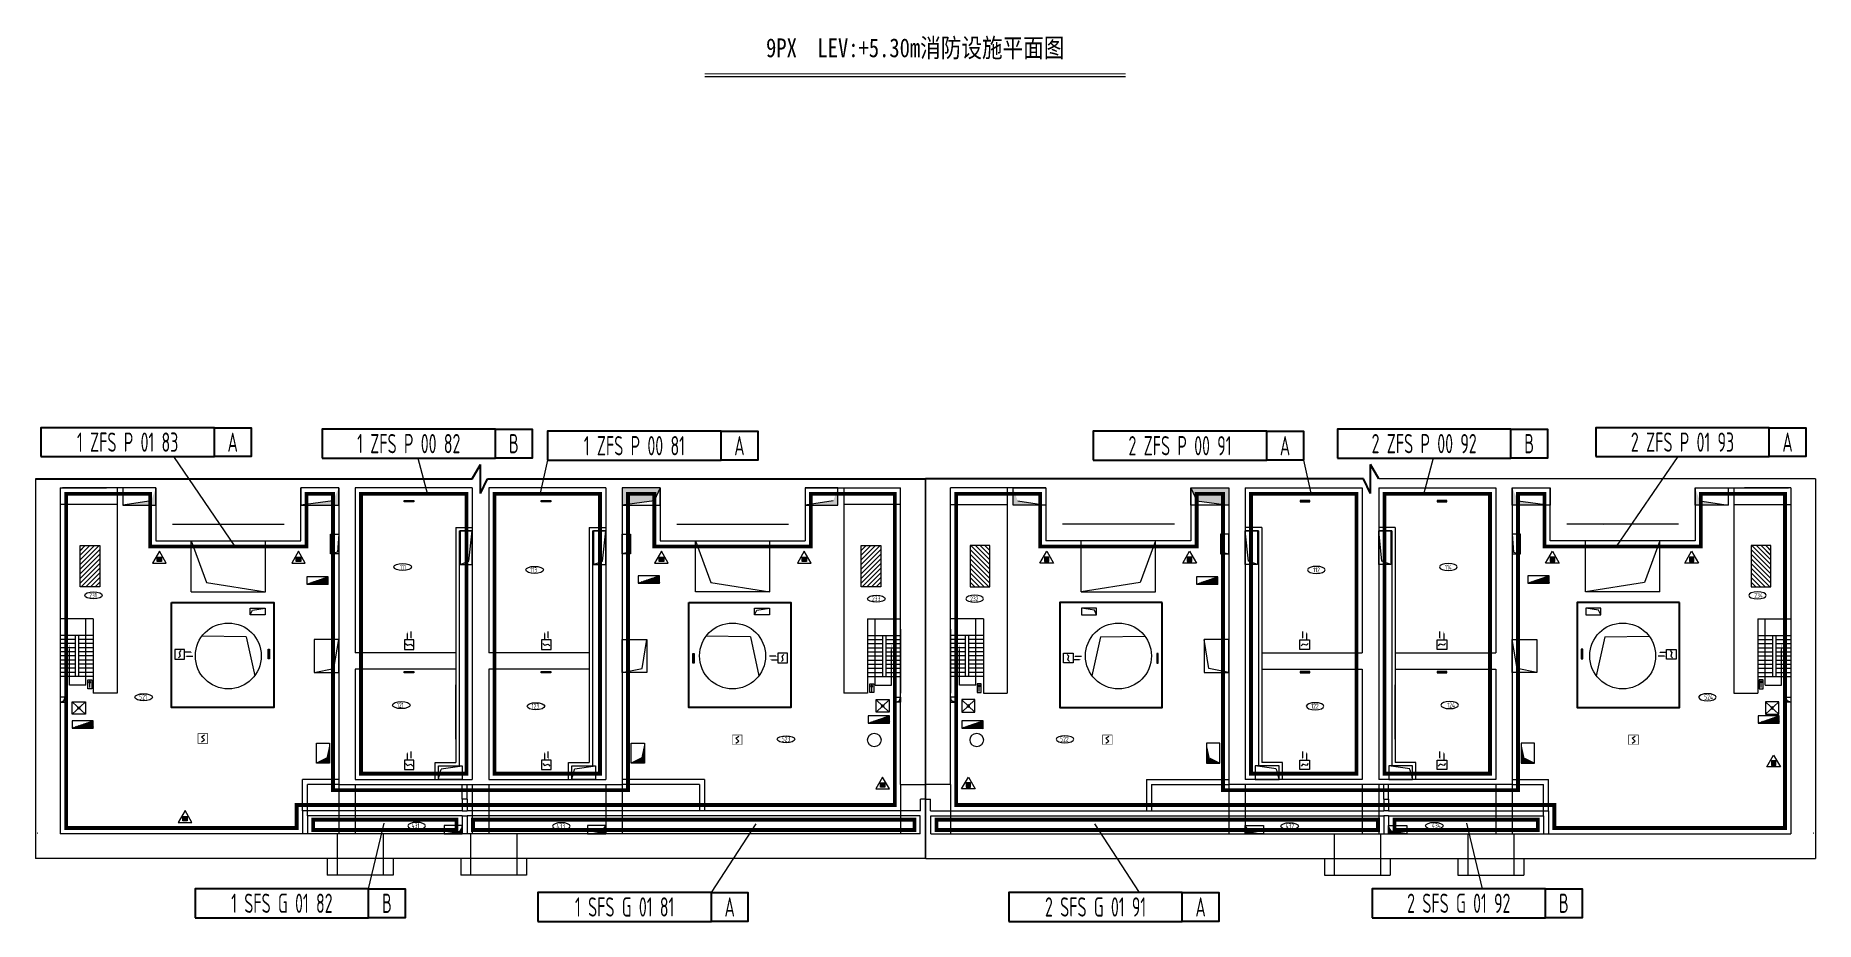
# Model space of a CAD drawing. Header units: millimetres. Extents: x 695 to 53488, y 2572 to 28862.
import ezdxf
from ezdxf.enums import TextEntityAlignment as Align

# ---------------------------------------------------------------- set-up
doc = ezdxf.new("R2010")
doc.units = ezdxf.units.MM
doc.linetypes.add('ACAD_ISO02W100', pattern=[15, 12, -3])
for name, color, linetype in [('BAS干线', 60, 'Continuous'), ('fas设备名称', 2, 'Continuous'), ('LYQ2', 2, 'Continuous'), ('qx-txt', 7, 'Continuous'), ('Zone', 4, 'Continuous'), ('消防设备', 7, 'Continuous')]:
    doc.layers.add(name, color=color, linetype=linetype)
for name, color, linetype, lineweight in [('D0墙体', 7, 'Continuous', 0), ('D0标注及说明', 7, 'Continuous', 0), ('D1墙体', 7, 'Continuous', 0), ('D2墙体', 7, 'Continuous', 0)]:
    doc.layers.add(name, color=color, linetype=linetype, lineweight=lineweight)
doc.styles.add('-宋体', font='', dxfattribs={"width": 0.8})
doc.styles.add('syfs', font='gbxwxt.shx', dxfattribs={"width": 0.8, "bigfont": 'gbhzfs.shx'})
doc.styles.add('文字及标注', font='tssdeng.shx', dxfattribs={"width": 0.7, "bigfont": 'hztxt.shx'})
doc.styles.get('-宋体').set_extended_font_data('SimSun')

# ---------------------------------------------------------------- blocks, each defined once
blk = doc.blocks.new('Repère Zone')
at = {"color": 0}
for points in [[(0, 0), (45, 0), (45, 7.5), (0, 7.5)], [(45, 7.5), (54.5, 7.5), (54.5, 0), (45, 0)]]:
    blk.add_lwpolyline(points, close=True, dxfattribs=at)
at = {"color": 0, "style": 'syfs', "width": 0.7}
for tag, p in [('X_XXX_X_XX_XX', (22.5, 3.75)), ('X', (49.75, 3.75))]:
    blk.add_attdef(tag, text='', height=5, dxfattribs=at).set_placement(p, align=Align.MIDDLE_CENTER)
blk = doc.blocks.new('红外光束感烟探头（发）')
at = {"color": 1, "lineweight": 0}
for p, q in [((1580, 667), (959, 667)), ((1160, 290), (1781, 290))]:
    blk.add_line(p, q, dxfattribs=at)
at = {"color": 1, "linetype": 'Continuous', "lineweight": 0}
blk.add_lwpolyline([(0, 0), (950, 0), (950, 950), (0, 950)], close=True, dxfattribs=at)
at = {"color": 7, "lineweight": 0}
blk.add_lwpolyline([(594, 831), (416, 653), (534, 297), (356, 119)], dxfattribs=at)
at = {"color": 1, "lineweight": 0}
for points in [[(974, 290, 0, 107, 0), (1303, 290, 107, 107, 0)], [(1767, 667, 0, 107, 0), (1438, 667, 107, 107, 0)]]:
    blk.add_lwpolyline(points, format="xyseb", dxfattribs=at)
blk = doc.blocks.new('A$C2C8D0172')
at = {"lineweight": 0}
blk.add_hatch(color=1, dxfattribs=at).paths.add_polyline_path([(0, 479), (77, 479), (77, 0), (0, 0)])
at = {"color": 1, "lineweight": 0}
blk.add_lwpolyline([(0, 479), (77, 479), (77, 0), (0, 0)], close=True, dxfattribs=at)
blk = doc.blocks.new('光电感烟')
at = {"color": 7, "lineweight": 0}
for p, q in [((162, 312), (312, 412)), ((312, 162), (162, 312)), ((162, 62), (312, 162))]:
    blk.add_line(p, q, dxfattribs=at)
at = {"color": 1, "lineweight": 0, "const_width": 30}
blk.add_lwpolyline([(0, 0), (475, 0), (475, 475), (0, 475)], close=True, dxfattribs=at)
blk = doc.blocks.new('$ATTACHMENT$00000214')
at = {"lineweight": 0}
blk.add_hatch(color=1, dxfattribs=at).paths.add_polyline_path([(-65, 2), (65, 2), (65, -128), (-65, -128)])
at = {"color": 1, "lineweight": 0}
for points in [[(0, 172), (-198, -172), (198, -172)], [(-65, 2), (65, 2), (65, -128), (-65, -128)]]:
    blk.add_lwpolyline(points, close=True, dxfattribs=at)
blk = doc.blocks.new('*X5')
for p, q in [((98669, -49983), (98806, -49846)), ((98704, -49983), (98860, -49827)), ((98740, -49983), (98914, -49809)), ((98775, -49983), (98968, -49790)), ((98810, -49983), (99022, -49772)), ((98846, -49983), (99075, -49753)), ((98881, -49983), (99105, -49759)), ((98916, -49983), (99105, -49794)), ((98952, -49983), (99105, -49830)), ((98421, -49983), (98430, -49975)), ((98457, -49983), (98484, -49956)), ((98492, -49983), (98537, -49938)), ((98527, -49983), (98591, -49919)), ((98563, -49983), (98645, -49901)), ((98598, -49983), (98699, -49882)), ((98634, -49983), (98753, -49864)), ((98987, -49983), (99105, -49865)), ((99022, -49983), (99105, -49900)), ((99058, -49983), (99105, -49936)), ((99093, -49983), (99105, -49971))]:
    blk.add_line(p, q)
blk = doc.blocks.new('A$C482318BE')
at = {"color": 1, "lineweight": 0}
blk.add_line((0, 0), (525, 180), dxfattribs=at)
blk.add_lwpolyline([(0, 0), (525, 0), (525, 180), (0, 180)], close=True, dxfattribs=at)
at = {"color": 1, "lineweight": 0, "xscale": 0.75, "yscale": 0.75, "zscale": 0.75}
blk.add_blockref('*X5', (-73804, 37487), dxfattribs=at)
blk = doc.blocks.new('A$C39B32D12')
at = {"layer": 'qx-txt', "lineweight": 0}
h = blk.add_hatch(color=3, dxfattribs=at)
edge = h.paths.add_edge_path()
edge.add_arc((325, 306), 57.3, 0, 360)
at = {"layer": 'qx-txt', "color": 3, "lineweight": 0}
for p, q in [((644, 609), (0, 0)), ((11, 600), (648, 1))]:
    blk.add_line(p, q, dxfattribs=at)
blk.add_lwpolyline([(0, 615), (649, 615), (649, 0), (0, 0)], close=True, dxfattribs=at)
blk.add_circle((325, 306), 57.3, dxfattribs=at)
blk = doc.blocks.new('A$C6C9F09AC')
at = {"lineweight": 0}
h = blk.add_hatch(dxfattribs=at)
h.set_pattern_fill('_USER', color=3, scale=0.7, angle=180, style=0, pattern_type=0)
h.set_pattern_definition([(180, (764544.59285, -47447.6282), (-9e-17, -0.7), [])])
h.paths.add_polyline_path([(131, 269), (339, 149), (339, 389)])
at = {"color": 3, "lineweight": 0}
blk.add_line((959, 271), (270, 271), dxfattribs=at)
for points in [[(1110, 0), (0, 0), (0, 540), (1110, 540)], [(131, 269), (339, 149), (339, 389)]]:
    blk.add_lwpolyline(points, close=True, dxfattribs=at)

msp = doc.modelspace()

# ---------------------------------------------------------------- hatches: boundary and pattern name
at = {"layer": 'D0墙体'}
for points in [[(9418, 7272), (9418, 7859), (9322, 7415), (9027, 7272)], [(18755, 7272), (18755, 7859), (18659, 7415), (18364, 7272)], [(35429, 7272), (35429, 7859), (35525, 7415), (35820, 7272)], [(44765, 7272), (44765, 7859), (44862, 7415), (45156, 7272)]]:
    msp.add_hatch(color=0, dxfattribs=at).paths.add_polyline_path(points)
at = {"layer": 'D1墙体'}
h = msp.add_hatch(dxfattribs=at)
h.set_pattern_fill('JIS_LC_20', color=0, scale=4.888244, angle=180, style=0)
h.set_pattern_definition([(225, (-232507.29, 28059.52), (69.130208, -69.130208), []), (225, (-232509.24, 28059.52), (69.130208, -69.130208), [])])
h.paths.add_polyline_path([(2602, 13725), (2015, 13725), (2015, 12503), (2602, 12503)])
h = msp.add_hatch(dxfattribs=at)
h.set_pattern_fill('JIS_LC_20', color=0, scale=4.888244, angle=180, style=0)
h.set_pattern_definition([(225, (-209341.9, 28059.52), (69.130208, -69.130208), []), (225, (-209343.85, 28059.52), (69.130208, -69.130208), [])])
h.paths.add_polyline_path([(25767, 13725), (25181, 13725), (25181, 12503), (25767, 12503)])
h = msp.add_hatch(dxfattribs=at)
h.set_pattern_fill('JIS_LC_20', color=0, scale=4.888244, angle=180, style=0)
h.set_pattern_definition([(315, (263525.6, 28059.52), (-69.130208, -69.130208), []), (315, (263527.55, 28059.52), (-69.130208, -69.130208), [])])
h.paths.add_polyline_path([(28417, 13725), (29003, 13725), (29003, 12503), (28417, 12503)])
h = msp.add_hatch(dxfattribs=at)
h.set_pattern_fill('JIS_LC_20', color=0, scale=4.888244, angle=180, style=0)
h.set_pattern_definition([(315, (286690.98, 28059.52), (-69.130208, -69.130208), []), (315, (286692.94, 28059.52), (-69.130208, -69.130208), [])])
h.paths.add_polyline_path([(51582, 13725), (52169, 13725), (52169, 12503), (51582, 12503)])
at = {"layer": 'D2墙体'}
for points in [[(3286, 14922), (4264, 14922), (4264, 15436), (4124, 15053)], [(8561, 14922), (9687, 14922), (9687, 15436), (9513, 15051)], [(19047, 15051), (19222, 15436), (18095, 15436), (18095, 14922)], [(23519, 14922), (24496, 14922), (24496, 15436), (24357, 15053)], [(30665, 14922), (29688, 14922), (29688, 15436), (29827, 15053)], [(35136, 15051), (34962, 15436), (36089, 15436), (36089, 14922)], [(45623, 14922), (44496, 14922), (44496, 15436), (44671, 15051)], [(50898, 14922), (49920, 14922), (49920, 15436), (50060, 15053)], [(13257, 5247), (12816, 5170), (13353, 5170), (13353, 5415)], [(17510, 5247), (17069, 5170), (17606, 5170), (17606, 5415)], [(36674, 5247), (37115, 5170), (36577, 5170), (36577, 5415)], [(40926, 5247), (41368, 5170), (40830, 5170), (40830, 5415)]]:
    msp.add_hatch(color=0, dxfattribs=at).paths.add_polyline_path(points)

# ---------------------------------------------------------------- linework, layer by layer
at = {"color": 1, "lineweight": 0, "ltscale": 2}
for p, q in [((4781, 16367), (6604, 13700)), ((49403, 16367), (47580, 13700)), ((15884, 16261), (15666, 15285)), ((38300, 16261), (38517, 15285)), ((20740, 3429), (22072, 5472)), ((33444, 3429), (32112, 5472))]:
    msp.add_line(p, q, dxfattribs=at)
at = {"color": 3, "lineweight": 0, "ltscale": 2}
for p, q in [((12033, 16323), (12325, 15239)), ((42151, 16323), (41859, 15239)), ((10574, 3539), (11036, 5483)), ((43610, 3539), (43148, 5483))]:
    msp.add_line(p, q, dxfattribs=at)
at = {"ltscale": 2}
for p, q in [((13646, 15705), (13891, 16137)), ((13891, 15272), (13891, 16137)), ((40293, 15272), (40293, 16137)), ((40537, 15705), (40293, 16137)), ((695, 15705), (13646, 15705)), ((13891, 15272), (14100, 15705)), ((14100, 15705), (27097, 15705)), ((40084, 15705), (27087, 15705)), ((40293, 15272), (40084, 15705))]:
    msp.add_line(p, q, dxfattribs=at)
at = {"lineweight": 0, "ltscale": 2}
msp.add_line((53488, 15705), (40537, 15705), dxfattribs=at)
at = {"color": 1, "const_width": 114}
for points in [[(4092, 15264), (1600, 15264), (1600, 5342), (8440, 5342), (8440, 6026), (26182, 6026), (26182, 15264), (23690, 15264), (23690, 13700), (19050, 13700), (19050, 15264), (18267, 15264), (18267, 6465), (9515, 6466), (9515, 15264), (8732, 15264), (8732, 13700), (4092, 13700)], [(14307, 15264), (17435, 15264), (17435, 6955), (14307, 6955)], [(50091, 15264), (52584, 15264), (52584, 5342), (45743, 5342), (45743, 6026), (28001, 6026), (28001, 15264), (30494, 15264), (30494, 13700), (35133, 13700), (35133, 15264), (35917, 15264), (35917, 6465), (44669, 6466), (44669, 15264), (45452, 15264), (45452, 13700), (50091, 13700)], [(39877, 15264), (36749, 15264), (36749, 6955), (39877, 6955)], [(13672, 5594), (26765, 5594), (26765, 5285), (13672, 5285)], [(40512, 5594), (27419, 5594), (27419, 5285), (40512, 5285)]]:
    msp.add_lwpolyline(points, close=True, dxfattribs=at)
at = {"color": 3, "const_width": 114}
for points in [[(13475, 15264), (10348, 15264), (10348, 6955), (13475, 6955)], [(40708, 15264), (43836, 15264), (43836, 6955), (40708, 6955)], [(13182, 5594), (8930, 5594), (8930, 5285), (13182, 5285)], [(41002, 5594), (45254, 5594), (45254, 5285), (41002, 5285)]]:
    msp.add_lwpolyline(points, close=True, dxfattribs=at)
at = {"color": 7, "lineweight": 25}
for points in [[(4728, 12040), (7760, 12040), (7760, 8925), (4728, 8925)], [(20070, 12040), (23102, 12040), (23102, 8925), (20070, 8925)], [(34114, 12040), (31081, 12040), (31081, 8925), (34114, 8925)], [(49456, 12040), (46424, 12040), (46424, 8925), (49456, 8925)]]:
    msp.add_lwpolyline(points, close=True, dxfattribs=at)
at = {"layer": 'BAS干线', "color": 7, "lineweight": 0, "ltscale": 3}
msp.add_line((20543, 27648), (33023, 27648), dxfattribs=at)
at = {"layer": 'BAS干线', "color": 7, "lineweight": 0, "ltscale": 3, "const_width": 30}
msp.add_lwpolyline([(20546, 27730), (33027, 27730)], dxfattribs=at)
at = {"layer": 'D0墙体', "color": 0}
for p, q in [((695, 15705), (695, 4437)), ((1429, 15436), (2797, 15436)), ((1429, 15436), (1429, 5170)), ((4264, 15436), (1490, 15436)), ((3115, 15436), (3115, 9350)), ((4264, 15436), (4264, 13871)), ((9687, 15436), (8561, 15436)), ((8561, 13871), (8561, 15436)), ((9687, 15436), (9687, 6637)), ((13647, 15436), (10176, 15436)), ((10176, 15436), (10176, 10547)), ((13647, 15436), (13647, 6784)), ((17606, 15436), (14136, 15436)), ((14136, 15436), (14136, 10547)), ((17606, 15436), (17606, 6784)), ((18095, 15436), (18095, 6637)), ((19222, 15436), (19222, 13871)), ((23519, 15436), (23519, 13871)), ((23519, 15436), (26354, 15436)), ((24667, 15436), (24667, 9350)), ((26354, 6637), (26354, 15436)), ((27087, 4437), (27087, 15705)), ((27087, 4437), (27087, 15705)), ((27097, 4437), (27097, 15705)), ((27097, 4437), (27097, 15705)), ((27830, 6637), (27830, 15436)), ((30665, 15436), (27830, 15436)), ((29516, 15436), (29516, 9350)), ((30665, 15436), (30665, 13871)), ((34962, 15436), (34962, 13871)), ((36089, 15436), (36089, 6637)), ((36577, 15436), (40048, 15436)), ((36577, 15436), (36577, 6784)), ((40048, 15436), (40048, 10547)), ((40537, 15436), (44008, 15436)), ((40537, 15436), (40537, 6784)), ((44008, 15436), (44008, 10547)), ((44496, 15436), (44497, 6637)), ((44496, 15436), (45623, 15436)), ((45623, 13871), (45623, 15436)), ((49920, 15436), (49920, 13871)), ((49920, 15436), (52694, 15436)), ((51069, 15436), (51069, 9350)), ((52755, 15436), (51386, 15436)), ((52755, 15436), (52755, 5170)), ((53488, 15705), (53488, 4437)), ((3115, 14947), (1429, 14947)), ((26354, 14947), (24667, 14947)), ((27830, 14947), (29516, 14947)), ((51069, 14947), (52755, 14947)), ((4753, 14360), (8072, 14360)), ((6983, 14360), (6986, 14350)), ((6996, 14360), (6986, 14350)), ((13158, 14263), (13647, 14263)), ((13158, 14263), (13158, 7292)), ((17117, 14263), (17606, 14263)), ((17117, 14263), (17117, 7292)), ((19711, 14360), (23030, 14360)), ((34473, 14360), (31154, 14360)), ((37066, 14263), (36577, 14263)), ((37066, 14263), (37066, 7292)), ((41026, 14263), (40537, 14263)), ((41026, 14263), (41026, 7292)), ((49431, 14360), (46112, 14360)), ((47188, 14360), (47198, 14350)), ((47201, 14360), (47198, 14350)), ((4264, 13871), (8561, 13871)), ((5312, 12356), (5312, 13871)), ((5312, 13871), (5763, 12630)), ((7512, 12356), (7512, 13871)), ((13256, 14165), (13256, 7194)), ((13256, 14165), (13647, 14165)), ((13551, 13266), (13647, 14165)), ((17215, 14165), (17215, 7194)), ((17215, 14165), (17606, 14165)), ((17511, 13266), (17606, 14165)), ((19222, 13871), (23519, 13871)), ((20270, 13871), (20721, 12630)), ((20270, 12356), (20270, 13871)), ((22470, 12356), (22470, 13871)), ((34962, 13871), (30665, 13871)), ((31714, 12356), (31714, 13871)), ((33913, 13871), (33462, 12630)), ((33913, 12356), (33913, 13871)), ((36969, 14165), (36577, 14165)), ((36673, 13266), (36577, 14165)), ((36969, 14165), (36969, 7194)), ((40928, 14165), (40537, 14165)), ((40632, 13266), (40537, 14165)), ((40928, 14165), (40928, 7194)), ((49920, 13871), (45623, 13871)), ((46672, 12356), (46672, 13871)), ((48871, 13871), (48420, 12630)), ((48871, 12356), (48871, 13871)), ((13285, 13168), (13551, 13266)), ((17244, 13168), (17511, 13266)), ((36939, 13168), (36673, 13266)), ((40899, 13168), (40632, 13266)), ((5312, 12356), (7512, 12356)), ((5763, 12630), (7512, 12356)), ((13158, 12625), (13158, 11012)), ((17117, 12625), (17117, 11012)), ((22470, 12356), (20270, 12356)), ((20721, 12630), (22470, 12356)), ((33462, 12630), (31714, 12356)), ((31714, 12356), (33913, 12356)), ((37066, 12625), (37066, 11012)), ((41026, 12625), (41026, 11012)), ((48420, 12630), (46672, 12356)), ((48871, 12356), (46672, 12356)), ((7062, 11672), (7126, 11807)), ((7126, 11807), (7502, 11867)), ((22020, 11672), (22084, 11807)), ((22084, 11807), (22460, 11867)), ((32100, 11807), (31723, 11867)), ((32163, 11672), (32100, 11807)), ((47058, 11807), (46681, 11867)), ((47121, 11672), (47058, 11807)), ((1429, 11242), (1429, 9350)), ((2186, 9585), (2186, 11532)), ((2406, 11550), (2406, 9350)), ((25376, 11550), (25376, 9350)), ((25596, 9585), (25596, 11532)), ((26354, 11242), (26354, 9350)), ((27830, 11242), (27830, 9350)), ((28588, 9585), (28588, 11532)), ((28808, 11550), (28808, 9350)), ((51777, 11550), (51777, 9350)), ((51997, 9585), (51997, 11532)), ((52755, 11242), (52755, 9350)), ((1869, 10939), (1429, 10939)), ((1869, 10816), (1429, 10816)), ((1869, 10694), (1429, 10694)), ((1869, 10572), (1429, 10572)), ((1700, 9585), (1700, 10639)), ((1869, 11061), (1869, 9839)), ((1966, 11061), (1966, 9839)), ((2406, 10939), (1966, 10939)), ((2406, 10816), (1966, 10816)), ((2406, 10694), (1966, 10694)), ((2406, 10572), (1966, 10572)), ((25376, 10939), (25816, 10939)), ((25376, 10816), (25816, 10816)), ((25376, 10694), (25816, 10694)), ((25376, 10572), (25816, 10572)), ((25816, 11061), (25816, 9839)), ((25914, 11061), (25914, 9839)), ((25914, 10939), (26354, 10939)), ((25914, 10816), (26354, 10816)), ((25914, 10694), (26354, 10694)), ((25914, 10572), (26354, 10572)), ((26082, 9585), (26082, 10639)), ((28270, 10939), (27830, 10939)), ((28270, 10816), (27830, 10816)), ((28270, 10694), (27830, 10694)), ((28270, 10572), (27830, 10572)), ((28102, 9585), (28102, 10639)), ((28270, 11061), (28270, 9839)), ((28368, 11061), (28368, 9839)), ((28808, 10939), (28368, 10939)), ((28808, 10816), (28368, 10816)), ((28808, 10694), (28368, 10694)), ((28808, 10572), (28368, 10572)), ((51777, 10939), (52217, 10939)), ((51777, 10816), (52217, 10816)), ((51777, 10694), (52217, 10694)), ((51777, 10572), (52217, 10572)), ((52217, 11061), (52217, 9839)), ((52315, 11061), (52315, 9839)), ((52315, 10939), (52755, 10939)), ((52315, 10816), (52755, 10816)), ((52315, 10694), (52755, 10694)), ((52315, 10572), (52755, 10572)), ((52483, 9585), (52483, 10639)), ((1869, 10450), (1429, 10450)), ((1869, 10328), (1429, 10328)), ((1869, 10205), (1429, 10205)), ((1869, 10083), (1429, 10083)), ((2406, 10450), (1966, 10450)), ((2406, 10328), (1966, 10328)), ((2406, 10205), (1966, 10205)), ((2406, 10083), (1966, 10083)), ((13158, 10547), (10176, 10547)), ((10176, 10059), (10176, 6784)), ((13158, 10059), (10176, 10059)), ((17117, 10547), (14136, 10547)), ((14136, 10059), (14136, 6784)), ((17117, 10059), (14136, 10059)), ((25376, 10450), (25816, 10450)), ((25376, 10328), (25816, 10328)), ((25376, 10205), (25816, 10205)), ((25376, 10083), (25816, 10083)), ((25914, 10450), (26354, 10450)), ((25914, 10328), (26354, 10328)), ((25914, 10205), (26354, 10205)), ((25914, 10083), (26354, 10083)), ((28270, 10450), (27830, 10450)), ((28270, 10328), (27830, 10328)), ((28270, 10205), (27830, 10205)), ((28270, 10083), (27830, 10083)), ((28808, 10450), (28368, 10450)), ((28808, 10328), (28368, 10328)), ((28808, 10205), (28368, 10205)), ((28808, 10083), (28368, 10083)), ((37066, 10547), (40048, 10547)), ((37066, 10059), (40048, 10059)), ((40048, 10059), (40048, 6784)), ((41026, 10547), (44008, 10547)), ((41026, 10059), (44008, 10059)), ((44008, 10059), (44008, 6784)), ((51777, 10450), (52217, 10450)), ((51777, 10328), (52217, 10328)), ((51777, 10205), (52217, 10205)), ((51777, 10083), (52217, 10083)), ((52315, 10450), (52755, 10450)), ((52315, 10328), (52755, 10328)), ((52315, 10205), (52755, 10205)), ((52315, 10083), (52755, 10083)), ((1869, 9961), (1429, 9961)), ((2406, 9839), (1429, 9839)), ((2186, 9585), (1700, 9585)), ((2406, 9961), (1966, 9961)), ((13158, 7981), (13158, 9594)), ((25376, 9961), (25816, 9961)), ((25376, 9839), (26354, 9839)), ((25596, 9585), (26082, 9585)), ((25914, 9961), (26354, 9961)), ((28270, 9961), (27830, 9961)), ((28808, 9839), (27830, 9839)), ((28588, 9585), (28102, 9585)), ((28808, 9961), (28368, 9961)), ((41026, 7981), (41026, 9594)), ((51777, 9961), (52217, 9961)), ((51777, 9839), (52755, 9839)), ((51997, 9585), (52483, 9585)), ((52315, 9961), (52755, 9961)), ((3115, 9350), (2406, 9350)), ((51069, 9350), (51777, 9350)), ((9322, 7415), (9027, 7272)), ((18659, 7415), (18364, 7272)), ((35525, 7415), (35820, 7272)), ((44862, 7415), (45156, 7272)), ((12547, 6784), (12547, 7292)), ((12547, 7292), (13158, 7292)), ((12727, 7100), (13349, 7194)), ((16507, 6784), (16507, 7292)), ((16507, 7292), (17117, 7292)), ((16686, 7100), (17308, 7194)), ((37497, 7100), (36875, 7194)), ((37677, 7292), (37066, 7292)), ((37677, 6784), (37677, 7292)), ((41457, 7100), (40835, 7194)), ((41636, 7292), (41026, 7292)), ((41636, 6784), (41636, 7292)), ((9687, 6637), (18095, 6637)), ((10176, 6784), (13647, 6784)), ((14136, 6784), (17606, 6784)), ((26354, 6637), (27087, 6637)), ((27830, 6637), (27097, 6637)), ((44496, 6637), (36089, 6637)), ((40048, 6784), (36577, 6784)), ((44008, 6784), (40537, 6784)), ((8612, 5855), (8612, 5170)), ((13353, 5855), (8612, 5855)), ((13353, 6197), (13353, 5855)), ((13500, 6197), (13353, 6197)), ((13353, 5855), (13500, 5855)), ((13500, 6197), (13500, 5855)), ((26940, 5855), (13500, 5855)), ((26940, 5855), (26940, 6197)), ((27087, 6197), (26940, 6197)), ((27087, 4437), (27087, 6197)), ((27087, 4437), (27087, 6197)), ((27097, 4437), (27097, 6197)), ((27097, 4437), (27097, 6197)), ((27097, 6197), (27243, 6197)), ((27243, 5855), (27243, 6197)), ((27243, 5855), (40684, 5855)), ((40684, 6197), (40684, 5855)), ((40684, 6197), (40830, 6197)), ((40830, 5855), (40684, 5855)), ((40830, 6197), (40830, 5855)), ((40830, 5855), (45572, 5855)), ((45572, 5855), (45572, 5170)), ((13353, 5708), (8758, 5708)), ((8758, 5708), (8758, 5170)), ((13353, 5708), (13353, 5170)), ((13353, 5708), (13500, 5708)), ((26937, 5708), (13500, 5708)), ((13500, 5708), (13500, 5170)), ((26937, 5170), (26937, 5708)), ((27247, 5708), (40684, 5708)), ((27247, 5170), (27247, 5708)), ((40684, 5708), (40684, 5170)), ((40830, 5708), (40684, 5708)), ((40830, 5708), (45425, 5708)), ((40830, 5708), (40830, 5170)), ((45425, 5708), (45425, 5170)), ((756, 5195), (760, 5194)), ((760, 5194), (756, 5190)), ((21368, 5170), (1429, 5170)), ((26937, 5170), (18095, 5170)), ((27247, 5170), (36089, 5170)), ((32816, 5170), (52755, 5170)), ((53427, 5195), (53424, 5194)), ((53424, 5194), (53427, 5190)), ((27087, 4437), (695, 4437)), ((9345, 4437), (9345, 3948)), ((11301, 4437), (11301, 3948)), ((13305, 4437), (13305, 3948)), ((15260, 4437), (15260, 3948)), ((27097, 4437), (53488, 4437)), ((38924, 4437), (38924, 3948)), ((40879, 4437), (40879, 3948)), ((42883, 4437), (42883, 3948)), ((44838, 4437), (44838, 3948)), ((11301, 3948), (9345, 3948)), ((15260, 3948), (13305, 3948)), ((38924, 3948), (40879, 3948)), ((42883, 3948), (44838, 3948))]:
    msp.add_line(p, q, dxfattribs=at)
at = {"layer": 'D0墙体', "color": 0, "linetype": 'ACAD_ISO02W100'}
for p, q in [((12645, 6808), (12727, 7100)), ((16604, 6808), (16686, 7100)), ((37579, 6808), (37497, 7100)), ((41539, 6808), (41457, 7100)), ((9687, 6784), (8612, 6784)), ((8612, 5855), (8612, 6784)), ((9687, 6637), (8758, 6637)), ((8758, 5708), (8758, 6637)), ((9687, 6637), (9687, 5170)), ((10176, 6637), (10176, 5170)), ((13353, 6197), (13353, 6637)), ((13500, 6197), (13500, 6637)), ((13647, 6637), (13647, 5170)), ((14136, 6637), (14136, 5170)), ((17606, 6637), (17606, 5170)), ((20539, 6784), (18095, 6784)), ((18095, 6637), (18095, 5170)), ((20393, 6637), (18095, 6637)), ((20393, 6637), (20393, 5855)), ((20539, 6784), (20539, 5855)), ((26354, 6637), (26354, 5170)), ((27830, 6637), (27830, 5170)), ((33645, 6784), (36089, 6784)), ((33645, 6784), (33645, 5855)), ((33791, 6637), (36089, 6637)), ((33791, 6637), (33791, 5855)), ((36089, 6637), (36089, 5170)), ((36577, 6637), (36577, 5170)), ((40048, 6637), (40048, 5170)), ((40537, 6637), (40537, 5170)), ((40684, 6197), (40684, 6637)), ((40830, 6197), (40830, 6637)), ((44008, 6637), (44008, 5170)), ((44496, 6637), (45425, 6637)), ((44497, 6784), (45572, 6784)), ((44497, 6637), (44497, 5170)), ((45425, 5708), (45425, 6637)), ((45572, 5855), (45572, 6784)), ((9639, 5170), (9639, 3948)), ((11007, 5170), (11007, 3948)), ((13598, 5170), (13598, 3948)), ((14967, 5170), (14967, 3948)), ((39217, 5170), (39217, 3948)), ((40586, 5170), (40586, 3948)), ((43176, 5170), (43176, 3948)), ((44545, 5170), (44545, 3948))]:
    msp.add_line(p, q, dxfattribs=at)
at = {"layer": 'D0墙体', "color": 0}
for points in [[(13647, 14165), (13285, 14165), (13285, 13168), (13647, 13168)], [(17606, 14165), (17244, 14165), (17244, 13168), (17606, 13168)], [(36577, 14165), (36939, 14165), (36939, 13168), (36577, 13168)], [(40537, 14165), (40899, 14165), (40899, 13168), (40537, 13168)], [(7062, 11867), (7502, 11867), (7502, 11672), (7062, 11672)], [(22020, 11867), (22460, 11867), (22460, 11672), (22020, 11672)], [(32163, 11867), (31723, 11867), (31723, 11672), (32163, 11672)], [(47121, 11867), (46681, 11867), (46681, 11672), (47121, 11672)], [(9418, 7272), (9027, 7272), (9027, 7859), (9418, 7859)], [(18755, 7272), (18364, 7272), (18364, 7859), (18755, 7859)], [(35429, 7272), (35820, 7272), (35820, 7859), (35429, 7859)], [(44765, 7272), (45156, 7272), (45156, 7859), (44765, 7859)], [(13349, 6784), (12645, 6784), (12645, 7194), (13349, 7194)], [(17308, 6784), (16604, 6784), (16604, 7194), (17308, 7194)], [(36875, 6784), (37579, 6784), (37579, 7194), (36875, 7194)], [(40835, 6784), (41539, 6784), (41539, 7194), (40835, 7194)]]:
    msp.add_lwpolyline(points, close=True, dxfattribs=at)
for points in [[(1700, 10639, 24.4, 0, 0), (1700, 10790, 0, 0, 0)], [(26082, 10639, 24.4, 0, 0), (26082, 10790, 0, 0, 0)], [(28102, 10639, 24.4, 0, 0), (28102, 10790, 0, 0, 0)], [(52483, 10639, 24.4, 0, 0), (52483, 10790, 0, 0, 0)]]:
    msp.add_lwpolyline(points, format="xyseb", dxfattribs=at)
at = {"layer": 'D0标注及说明', "color": 0}
for centre in [(11585, 13091), (15496, 13004), (2413, 12249), (25631, 12149), (3898, 9226), (11542, 8991), (15535, 8959), (22957, 7978), (37891, 5397), (42187, 5407)]:
    msp.add_ellipse(centre, major_axis=(-261, 0), ratio=0.4, dxfattribs=at)
at = {"layer": 'D0标注及说明', "color": 0, "extrusion": (0, 0, -1)}
for centre in [(38688, 13004), (42598, 13091), (28553, 12149), (51770, 12249), (38649, 8959), (42642, 8991), (50286, 9226), (31227, 7978), (11997, 5407), (16292, 5397)]:
    msp.add_ellipse(centre, major_axis=(261, 0), ratio=0.4, dxfattribs=at)
at = {"layer": 'D1墙体', "color": 0}
for p, q in [((2406, 11550), (1429, 11550)), ((25376, 11550), (26354, 11550)), ((28808, 11550), (27830, 11550)), ((51777, 11550), (52755, 11550)), ((2406, 11061), (1429, 11061)), ((6946, 11020), (5629, 11035)), ((6946, 11020), (7195, 9864)), ((21904, 11020), (20587, 11035)), ((21904, 11020), (22153, 9864)), ((25376, 11061), (26354, 11061)), ((28808, 11061), (27830, 11061)), ((32280, 11020), (32030, 9864)), ((32280, 11020), (33597, 11035)), ((47238, 11020), (46988, 9864)), ((47238, 11020), (48555, 11035)), ((51777, 11061), (52755, 11061)), ((25376, 9350), (24667, 9350)), ((28808, 9350), (29516, 9350))]:
    msp.add_line(p, q, dxfattribs=at)
for points in [[(2602, 12503), (2015, 12503), (2015, 13725), (2602, 13725)], [(25767, 12503), (25181, 12503), (25181, 13725), (25767, 13725)], [(28417, 12503), (29003, 12503), (29003, 13725), (28417, 13725)], [(51582, 12503), (52169, 12503), (52169, 13725), (51582, 13725)]]:
    msp.add_lwpolyline(points, close=True, dxfattribs=at)
for centre in [(6412, 10450), (21370, 10450), (32814, 10450), (47772, 10450)]:
    msp.add_circle(centre, 978, dxfattribs=at)
at = {"layer": 'D2墙体', "color": 0}
for p, q in [((19222, 15436), (19047, 15051)), ((34962, 15436), (35136, 15051)), ((4124, 15053), (3286, 14922)), ((9513, 15051), (8561, 14922)), ((19047, 15051), (18095, 14922)), ((24357, 15053), (23519, 14922)), ((29827, 15053), (30665, 14922)), ((35136, 15051), (36089, 14922)), ((44671, 15051), (45623, 14922)), ((50060, 15053), (50898, 14922)), ((9687, 14067), (9647, 13531)), ((18339, 14067), (18299, 13531)), ((35844, 14067), (35884, 13531)), ((44496, 14067), (44537, 13531)), ((9647, 13531), (9443, 13480)), ((18299, 13531), (18095, 13480)), ((35884, 13531), (36089, 13480)), ((44537, 13531), (44741, 13480)), ((9543, 10081), (9687, 10939)), ((18684, 10081), (18828, 10939)), ((35500, 10081), (35355, 10939)), ((44641, 10081), (44496, 10939)), ((8954, 9961), (9543, 10081)), ((18095, 9961), (18684, 10081)), ((36089, 9961), (35500, 10081)), ((45230, 9961), (44641, 10081)), ((1429, 9081), (1537, 9118)), ((1537, 9118), (1575, 9228)), ((26207, 9081), (26316, 9118)), ((26316, 9118), (26354, 9228)), ((27868, 9118), (27830, 9228)), ((27977, 9081), (27868, 9118)), ((52646, 9118), (52608, 9228)), ((52755, 9081), (52646, 9118)), ((17510, 5247), (17606, 5415)), ((36674, 5247), (36577, 5415)), ((12816, 5170), (13257, 5247)), ((41368, 5170), (40926, 5247))]:
    msp.add_line(p, q, dxfattribs=at)
for points in [[(4264, 15436), (3286, 15436), (3286, 14922), (4264, 14922)], [(9687, 15436), (8561, 15436), (8561, 14922), (9687, 14922)], [(19222, 15436), (18095, 15436), (18095, 14922), (19222, 14922)], [(24496, 15436), (23519, 15436), (23519, 14922), (24496, 14922)], [(29688, 15436), (30665, 15436), (30665, 14922), (29688, 14922)], [(34962, 15436), (36089, 15436), (36089, 14922), (34962, 14922)], [(44496, 15436), (45623, 15436), (45623, 14922), (44496, 14922)], [(49920, 15436), (50898, 15436), (50898, 14922), (49920, 14922)], [(9687, 13480), (9443, 13480), (9443, 14067), (9687, 14067)], [(18339, 13480), (18095, 13480), (18095, 14067), (18339, 14067)], [(35844, 13480), (36089, 13480), (36089, 14067), (35844, 14067)], [(44496, 13480), (44741, 13480), (44741, 14067), (44496, 14067)], [(8954, 9961), (9687, 9961), (9687, 10939), (8954, 10939)], [(18828, 9961), (18095, 9961), (18095, 10939), (18828, 10939)], [(35355, 9961), (36089, 9961), (36089, 10939), (35355, 10939)], [(45230, 9961), (44496, 9961), (44496, 10939), (45230, 10939)], [(1429, 9081), (1575, 9081), (1575, 9228), (1429, 9228)], [(26354, 9081), (26207, 9081), (26207, 9228), (26354, 9228)], [(27830, 9081), (27977, 9081), (27977, 9228), (27830, 9228)], [(52755, 9081), (52608, 9081), (52608, 9228), (52755, 9228)], [(13353, 5415), (12816, 5415), (12816, 5170), (13353, 5170)], [(17606, 5415), (17069, 5415), (17069, 5170), (17606, 5170)], [(36577, 5415), (37115, 5415), (37115, 5170), (36577, 5170)], [(40830, 5415), (41368, 5415), (41368, 5170), (40830, 5170)]]:
    msp.add_lwpolyline(points, close=True, dxfattribs=at)
for centre in [(25572, 7957), (28612, 7957)]:
    msp.add_circle(centre, 200, dxfattribs=at)

# ---------------------------------------------------------------- block references
at = {"color": 3, "lineweight": 0, "ltscale": 2, "xscale": 114.3449999999721, "yscale": 114.3449999999721, "zscale": 114.345}
for p, values in [((9192, 16323), {'X_XXX_X_XX_XX': '1 ZFS P 00 82', 'X': 'B'}), ((39310, 16323), {'X_XXX_X_XX_XX': '2 ZFS P 00 92', 'X': 'B'}), ((5428, 2682), {'X_XXX_X_XX_XX': '1 SFS G 01 82', 'X': 'B'}), ((40337, 2682), {'X_XXX_X_XX_XX': '2 SFS G 01 92', 'X': 'B'})]:
    msp.add_blockref('Repère Zone', p, dxfattribs=at).add_auto_attribs(values)
at = {"color": 1, "lineweight": 25}
for name, p, xscale, yscale, zscale, rotation in [('A$C2C8D0172', (11912, 15022), 0.5999999999767169, 0.5999999999767169, 0.6, 90), ('A$C2C8D0172', (15982, 15022), 0.5999999999767169, 0.5999999999767169, 0.6, 90), ('A$C2C8D0172', (38201, 15022), -0.5999999999767169, 0.5999999999767169, 0.6, 270), ('A$C2C8D0172', (42272, 15022), -0.5999999999767169, 0.5999999999767169, 0.6, 270), ('A$C2C8D0172', (20233, 10527), 0.5999999998603016, 0.5999999999767169, 0.6, 180), ('A$C2C8D0172', (33951, 10527), -0.5999999998603016, 0.5999999999767169, 0.6, 180), ('A$C6C9F09AC', (2242, 9738), 0.234000000054948, 0.234000000054948, 0.234, 270), ('A$C2C8D0172', (11912, 9945), 0.5999999999767169, 0.5999999999767169, 0.6, 90), ('A$C2C8D0172', (15982, 9945), 0.5999999999767169, 0.5999999999767169, 0.6, 90), ('A$C6C9F09AC', (25437, 9621), 0.234000000054948, 0.234000000054948, 0.234, 270), ('A$C6C9F09AC', (28747, 9621), -0.234000000054948, 0.234000000054948, 0.234, 90), ('A$C2C8D0172', (38201, 9945), -0.5999999999767169, 0.5999999999767169, 0.6, 270), ('A$C2C8D0172', (42272, 9945), -0.5999999999767169, 0.5999999999767169, 0.6, 270), ('A$C6C9F09AC', (51942, 9738), -0.234000000054948, 0.234000000054948, 0.234, 90)]:
    msp.add_blockref(name, p, dxfattribs=dict(at, xscale=xscale, yscale=yscale, zscale=zscale, rotation=rotation))
for name, p, xscale, yscale, zscale in [('A$C482318BE', (8740, 12581), 1.199999999953434, 1.199999999953434, 1.2), ('A$C482318BE', (18570, 12615), 1.199999999953434, 1.199999999953434, 1.2), ('A$C482318BE', (35131, 12581), 1.199999999953434, 1.199999999953434, 1.2), ('A$C482318BE', (44961, 12615), 1.199999999953434, 1.199999999953434, 1.2), ('A$C2C8D0172', (7592, 10365), 0.5999999998603016, 0.5999999999767169, 0.6), ('A$C2C8D0172', (46591, 10365), -0.5999999998603016, 0.5999999999767169, 0.6), ('A$C39B32D12', (1783, 8718), 0.5999999998603016, 0.5999999999767169, 0.6), ('A$C39B32D12', (25624, 8784), 0.5999999998603016, 0.5999999999767169, 0.6), ('A$C39B32D12', (28560, 8784), -0.5999999998603016, 0.5999999999767169, 0.6), ('A$C39B32D12', (52401, 8718), -0.5999999998603016, 0.5999999999767169, 0.6), ('A$C482318BE', (1776, 8310), 1.199999999953434, 1.199999999953434, 1.2), ('A$C482318BE', (25395, 8456), 1.199999999953434, 1.199999999953434, 1.2), ('A$C482318BE', (28168, 8310), 1.199999999953434, 1.199999999953434, 1.2), ('A$C482318BE', (51786, 8456), 1.199999999953434, 1.199999999953434, 1.2)]:
    msp.add_blockref(name, p, dxfattribs=dict(at, xscale=xscale, yscale=yscale, zscale=zscale))
at = {"color": 8, "yscale": 0.3000000000465661, "zscale": 0.3}
for p, xscale, rotation in [((11918, 10644), 0.3000000000465661, 90), ((15989, 10644), 0.3000000000465661, 90), ((38195, 10644), -0.3000000000465661, 270), ((42266, 10644), -0.3000000000465661, 270), ((22998, 10533), 0.3000000000465661, 180), ((31186, 10533), -0.3000000000465661, 180), ((11918, 7077), 0.3000000000465661, 90), ((15989, 7077), 0.3000000000465661, 90), ((38195, 7077), -0.3000000000465661, 270), ((42266, 7077), -0.3000000000465661, 270)]:
    msp.add_blockref('红外光束感烟探头（发）', p, dxfattribs=dict(at, xscale=xscale, rotation=rotation))
for p, xscale in [((4827, 10359), 0.3000000000465661), ((49356, 10359), -0.3000000000465661)]:
    msp.add_blockref('红外光束感烟探头（发）', p, dxfattribs=dict(at, xscale=xscale))
at = {"layer": 'LYQ2', "linetype": 'Continuous', "yscale": 1.020323303993791, "zscale": 1.020323304}
for p, xscale in [((4367, 13381), 1.020323303993791), ((8494, 13381), 1.020323303993791), ((19260, 13381), 1.020323303993791), ((23497, 13381), 1.020323303993791), ((30687, 13381), -1.020323304226622), ((34924, 13381), -1.020323304226622), ((45689, 13381), -1.020323304226622), ((49817, 13381), -1.020323304226622), ((52248, 7331), -1.020323304226622), ((25820, 6682), 1.020323303993791), ((28364, 6682), -1.020323304226622), ((5127, 5685), 1.020323303993791)]:
    msp.add_blockref('$ATTACHMENT$00000214', p, dxfattribs=dict(at, xscale=xscale))
at = {"layer": 'Zone', "color": 1, "lineweight": 0, "xscale": 114.3449999999721, "yscale": 114.3449999999721, "zscale": 114.345}
for p, values in [((853, 16367), {'X_XXX_X_XX_XX': '1 ZFS P 01 83', 'X': 'A'}), ((15884, 16261), {'X_XXX_X_XX_XX': '1 ZFS P 00 81', 'X': 'A'}), ((32068, 16261), {'X_XXX_X_XX_XX': '2 ZFS P 00 91', 'X': 'A'}), ((46973, 16367), {'X_XXX_X_XX_XX': '2 ZFS P 01 93', 'X': 'A'}), ((15595, 2572), {'X_XXX_X_XX_XX': '1 SFS G 01 81', 'X': 'A'}), ((29563, 2572), {'X_XXX_X_XX_XX': '2 SFS G 01 91', 'X': 'A'})]:
    msp.add_blockref('Repère Zone', p, dxfattribs=at).add_auto_attribs(values)
at = {"layer": '消防设备', "xscale": 0.6002526318188757, "yscale": 0.600252631586045, "zscale": 0.6002526315789473}
for p in [(5515, 7860), (21367, 7823), (32344, 7823), (47951, 7823)]:
    msp.add_blockref('光电感烟', p, dxfattribs=at)

# ---------------------------------------------------------------- texts
at = {"layer": 'D0标注及说明', "color": 0, "style": '文字及标注', "width": 0.7}
for s, p in [('111', (11505, 13010)), ('113', (15369, 12931)), ('112', (38590, 12931)), ('114', (42497, 13010)), ('231', (2287, 12176)), ('233', (25504, 12076)), ('232', (28415, 12076)), ('234', (51677, 12176)), ('521', (3771, 9156)), ('121', (11415, 8918)), ('123', (15408, 8886)), ('122', (38531, 8886)), ('124', (42568, 8918)), ('524', (50193, 9156)), ('523', (22830, 7908)), ('522', (31089, 7908)), ('431', (11850, 5340)), ('433', (16145, 5330)), ('432', (37774, 5330)), ('434', (42113, 5340))]:
    msp.add_text(s, height=146.6, dxfattribs=at).set_placement(p)
at = {"layer": 'fas设备名称', "color": 7, "lineweight": 0, "style": '-宋体', "width": 0.8}
msp.add_text('9PX  LEV:+5.30m消防设施平面图', height=560, dxfattribs=at).set_placement((26787, 28509), align=Align.MIDDLE)

doc.saveas('drawing.dxf')
